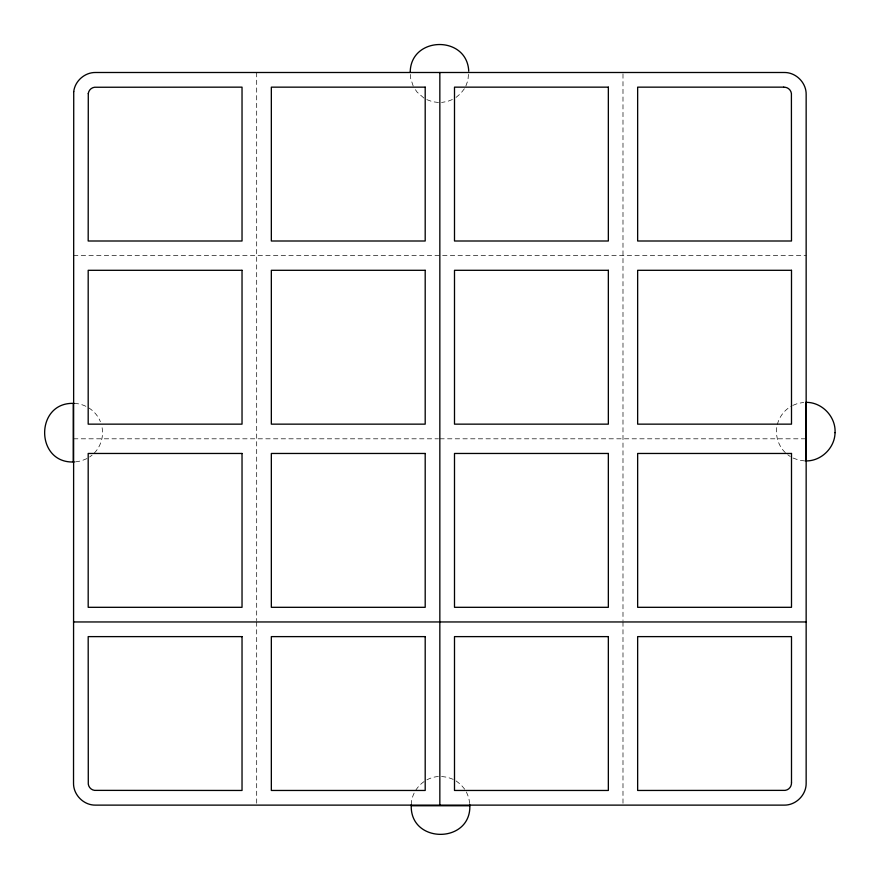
<?xml version="1.0" encoding="UTF-8"?>
<svg xmlns="http://www.w3.org/2000/svg" width="879" height="879" viewBox="0 0 879 879"><rect width="100%" height="100%" fill="white"/><g stroke="black" fill="none" stroke-linecap="round" stroke-linejoin="round"><path stroke-width="0.66" stroke-dasharray="4.39 3.3" d="M411.273 804.757C411.493 790.21 423.964 777.278 438.5 776.531M776.739 427.579C775.443 436.731 778.75 446.334 785.419 452.74M777.322 424.568C779.299 416.613 784.749 409.636 791.99 405.779M465.848 86.065L467.936 80.308L468.738 71.177M464.365 88.757L460.596 93.581L455.904 97.525M94.328 453.048C100.755 446.411 103.722 436.687 102.096 427.59M89.636 456.981L92.086 455.135M452.344 99.536L447.598 101.404L441.566 102.469M87.01 458.563L81.329 460.86L75.297 461.925M792.913 405.34L797.671 403.483L803.703 402.417M73.528 255.657L806.153 255.657M73.528 438.808L438.478 438.808M439.841 438.808L804.779 438.808M438.5 102.524L432.424 101.678L426.667 99.58M804.757 460.937L798.692 460.08L792.935 457.992M74.243 403.406C85.571 403.714 96.24 411.174 100.404 421.7M441.566 776.476L447.631 777.322L453.388 779.42M423.986 98.096L417.064 92.086L413.635 87.01M787.738 454.751L790.243 456.509M456.069 780.904L460.904 784.672L464.837 789.364M413.207 86.087L410.647 78.341L410.229 73.243M466.419 791.99L468.727 797.671L469.793 803.703M622.991 73.869L622.991 620.596M622.991 621.958L622.991 803.747M256.69 72.496L256.69 620.596M256.69 621.958L256.69 803.747"/><path stroke-width="1.32" d="M410.218 72.232C410.559 35.995 467.09 34.973 468.738 71.177M74.243 403.406C34.764 401.428 34.797 464.046 74.275 461.947M73.528 621.958L806.153 621.958M411.284 805.757L469.825 805.757M469.804 804.724C471.902 844.203 409.284 844.236 411.273 804.757M439.841 72.496L439.841 805.12M73.243 403.428L73.243 461.969M73.726 91.614L73.528 783.134C73.287 794.88 83.769 805.362 95.514 805.12L784.167 805.12C795.924 805.362 806.395 794.88 806.153 783.134L806.153 94.482C806.395 82.736 795.924 72.254 784.167 72.496L95.514 72.496C84.802 72.331 74.946 80.967 73.726 91.614M88.285 93.526L88.186 241L242.033 241L242.033 87.153L94.558 87.252A7.296 7.296 0 0 0 88.285 93.526M791.496 782.662L791.408 784.09A7.296 7.296 0 0 1 785.123 790.375L637.649 790.463L637.649 636.616L791.496 636.616L791.496 782.662M835.05 432.655C834.852 447.927 821.063 461.321 805.757 460.915L805.757 402.373C821.788 401.901 835.984 416.668 835.05 432.655M425.194 87.153L271.336 87.153L271.336 241L425.194 241L425.194 87.153M608.345 87.153L454.498 87.153L454.498 241L608.345 241L608.345 87.153M783.694 87.153L637.649 87.153L637.649 241L791.496 241L791.408 93.526A7.296 7.296 0 0 0 785.123 87.252L783.694 87.153M242.033 270.303L88.186 270.303L88.186 424.15L242.033 424.15L242.033 270.303M425.194 270.303L271.336 270.303L271.336 424.15L425.194 424.15L425.194 270.303M608.345 270.303L454.498 270.303L454.498 424.15L608.345 424.15L608.345 270.303M791.496 270.303L637.649 270.303L637.649 424.15L791.496 424.15L791.496 270.303M242.033 453.465L88.186 453.465L88.186 607.312L242.033 607.312L242.033 453.465M425.194 453.465L271.336 453.465L271.336 607.312L425.194 607.312L425.194 453.465M608.345 453.465L454.498 453.465L454.498 607.312L608.345 607.312L608.345 453.465M791.496 453.465L637.649 453.465L637.649 607.312L791.496 607.312L791.496 453.465M242.033 636.616L88.186 636.616L88.285 784.09A7.296 7.296 0 0 0 94.558 790.375L242.033 790.463L242.033 636.616M425.194 636.616L271.336 636.616L271.336 790.463L425.194 790.463L425.194 636.616M608.345 636.616L454.498 636.616L454.498 790.463L608.345 790.463L608.345 636.616"/></g></svg>
